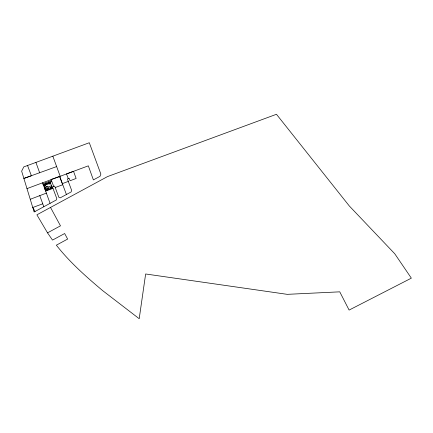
<?xml version="1.0" encoding="UTF-8"?>
<svg xmlns="http://www.w3.org/2000/svg" width="433" height="433" viewBox="0 0 433 433"><rect width="100%" height="100%" fill="white"/><g stroke="black" fill="none" stroke-linecap="round" stroke-linejoin="round"><path stroke-width="0.65" d="M68.295 178.64L66.52 173.931L73.523 171.333L76.127 178.45L70.092 180.745L69.183 178.304L67.402 178.975L71.662 190.423L71.077 191.981L60.209 197.865L58.872 197.361L54.672 186.093L52.447 186.921L56.81 198.639L56.306 199.976L34.12 211.986L33.59 210.243L33.942 210.059L32.848 207.808L21.65 171.149L23.783 166.894L89.301 142.733L100.862 174.088L100.028 176.312L93.382 179.906L88.332 165.839L26.981 188.604M47.527 232.851L52.523 240.093L64.647 233.528L67.64 239.07L56.355 245.175C69.713 262.246 86.075 276.671 102.61 290.581L139.204 318.715L145.64 273.981L287.214 294.343L339.753 291.837L349.112 310.077L411.35 278.154L394.744 253.754L349.312 205.973L276.465 114.285L107.492 176.599L36.886 214.817L47.527 232.851L60.479 225.842L50.515 207.434M30.245 199.294L46.374 193.113M44.079 185.557L50.499 183.132M44.236 185.968L45.665 185.427L45.508 185.015M50.65 183.538L49.221 184.079L49.07 183.668M47.966 187.099L51.305 185.833L51.808 187.17M48.469 188.425L45.129 189.686L44.29 187.462L47.625 186.201L48.474 188.431L51.998 187.099M45.584 189.53L47.013 188.988L47.365 189.919M62.347 183.646L68.306 181.395M55.218 187.554L62.747 184.718L59.646 176.475L66.428 194.498M27.533 165.514L31.403 175.766L23.875 178.434L56.636 166.581M42.753 203.808L32.751 207.499L35.013 211.499M42.499 182.721L45.638 191.077L52.999 188.409M53.703 186.45L51.029 179.489L60.182 176.28L52.837 156.183M50.569 187.641L50.926 188.571M48.285 181.882L48.62 182.769M45.611 182.894L45.952 183.781M46.515 186.623L47.354 188.848M45.4 187.04L46.244 189.27M39.76 195.592L43.82 206.736M45.638 191.077L50.082 203.348M35.923 162.418L39.674 172.837M50.953 180.87L42.943 183.901L43.278 184.794L51.289 181.757L50.953 180.87M50.298 182.602L43.885 185.032L45.936 190.46L52.355 188.03L50.298 182.602"/></g></svg>
